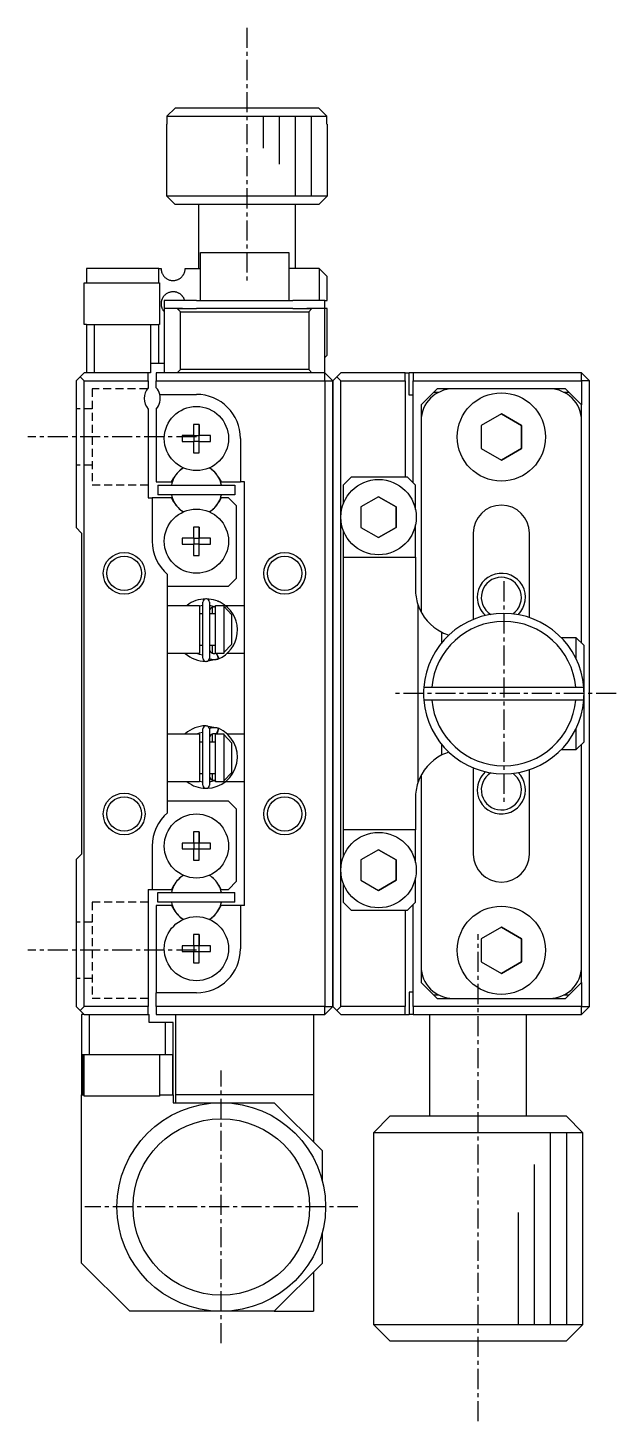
# Model space of a CAD drawing. Extents: x 10 to 335, y 10 to 233.
# Drawn here: x 145 to 181.7, y 101.7 to 188.5 of the extents above; entities that cross this region are included whole.
import ezdxf

# ---------------------------------------------------------------- set-up
doc = ezdxf.new("R2010")
doc.units = 0
doc.linetypes.add('CENTER', pattern=[2, 1.25, -0.25, 0.25, -0.25])
doc.linetypes.add('DASHED', pattern=[0.75, 0.5, -0.25])
doc.layers.get('0').update_dxf_attribs({"linetype": 'CONTINUOUS'})
doc.layers.add('CENTER', color=1, linetype='CENTER')

msp = doc.modelspace()

# ---------------------------------------------------------------- linework, layer by layer
at = {"color": 7, "linetype": 'CONTINUOUS'}
for p, q in [((154.2, 183.5), (153.699, 183)), ((163.165, 183.5), (154.2, 183.5)), ((163.666, 183), (163.165, 183.5)), ((153.699, 182.5), (153.682, 182.5)), ((153.682, 178), (153.682, 182.5)), ((153.699, 183), (163.666, 183)), ((153.699, 183), (153.699, 182.5)), ((163.666, 182.5), (163.666, 183)), ((163.682, 182.5), (163.666, 182.5)), ((163.682, 182.5), (163.682, 178)), ((163.682, 178), (153.682, 178)), ((154.182, 177.5), (153.682, 178)), ((154.182, 177.5), (163.182, 177.5)), ((155.682, 173.5), (155.682, 177.5)), ((161.682, 177.5), (161.682, 173.5)), ((163.682, 178), (163.182, 177.5)), ((155.782, 174.5), (161.282, 174.5)), ((155.782, 171.5), (155.782, 174.5)), ((161.282, 174.5), (161.282, 171.5)), ((153.182, 173.5), (148.682, 173.5)), ((148.682, 173.5), (148.682, 172.6)), ((153.182, 172.6), (153.182, 173.5)), ((153.182, 173.5), (153.332, 173.5)), ((153.332, 173.5), (153.333, 173.488)), ((153.333, 173.488), (153.333, 173.476)), ((153.333, 173.476), (153.333, 173.464)), ((153.333, 173.464), (153.334, 173.452)), ((153.334, 173.452), (153.335, 173.44)), ((153.335, 173.44), (153.336, 173.429)), ((153.336, 173.429), (153.337, 173.417)), ((153.337, 173.417), (153.338, 173.406)), ((153.338, 173.406), (153.341, 173.387)), ((153.341, 173.387), (153.344, 173.368)), ((153.344, 173.368), (153.348, 173.349)), ((153.348, 173.349), (153.352, 173.332)), ((153.352, 173.332), (153.356, 173.314)), ((153.356, 173.314), (153.36, 173.298)), ((153.36, 173.298), (153.367, 173.274)), ((153.367, 173.274), (153.375, 173.251)), ((153.375, 173.251), (153.386, 173.221)), ((153.386, 173.221), (153.398, 173.193)), ((153.398, 173.193), (153.411, 173.166)), ((153.411, 173.166), (153.432, 173.127)), ((153.432, 173.127), (153.456, 173.087)), ((153.456, 173.087), (153.483, 173.049)), ((153.483, 173.049), (153.512, 173.013)), ((153.512, 173.013), (153.543, 172.979)), ((153.543, 172.979), (153.575, 172.948)), ((153.575, 172.948), (153.61, 172.918)), ((153.61, 172.918), (153.647, 172.89)), ((153.647, 172.89), (153.685, 172.864)), ((153.685, 172.864), (153.727, 172.84)), ((153.727, 172.84), (153.77, 172.818)), ((154.397, 172.819), (154.424, 172.832)), ((154.424, 172.832), (154.452, 172.847)), ((154.452, 172.847), (154.479, 172.863)), ((154.479, 172.863), (154.506, 172.881)), ((154.506, 172.881), (154.532, 172.9)), ((154.532, 172.9), (154.559, 172.92)), ((154.559, 172.92), (154.583, 172.942)), ((154.583, 172.942), (154.607, 172.964)), ((154.607, 172.964), (154.631, 172.988)), ((154.631, 172.988), (154.653, 173.014)), ((154.653, 173.014), (154.675, 173.041)), ((154.675, 173.041), (154.696, 173.069)), ((154.696, 173.069), (154.716, 173.099)), ((154.716, 173.099), (154.726, 173.115)), ((154.726, 173.115), (154.735, 173.131)), ((154.735, 173.131), (154.749, 173.157)), ((154.749, 173.157), (154.763, 173.184)), ((154.763, 173.184), (154.775, 173.212)), ((154.775, 173.212), (154.786, 173.241)), ((154.786, 173.241), (154.797, 173.271)), ((154.797, 173.271), (154.806, 173.301)), ((154.806, 173.301), (154.813, 173.332)), ((154.813, 173.332), (154.82, 173.364)), ((154.82, 173.364), (154.825, 173.397)), ((154.825, 173.397), (154.829, 173.431)), ((154.829, 173.431), (154.832, 173.466)), ((154.832, 173.5), (155.782, 173.5)), ((154.832, 173.466), (154.832, 173.5)), ((163.182, 173.5), (161.282, 173.5)), ((163.182, 173.5), (163.682, 173)), ((163.182, 173.5), (163.182, 171.5)), ((163.682, 171.5), (163.682, 173)), ((148.532, 172.6), (153.232, 172.6)), ((148.532, 170), (148.532, 172.6)), ((153.232, 172.6), (153.232, 170)), ((153.733, 171.963), (153.689, 171.938)), ((153.778, 171.986), (153.733, 171.963)), ((153.77, 172.818), (153.816, 172.799)), ((153.816, 172.001), (153.778, 171.986)), ((153.816, 172.799), (153.864, 172.782)), ((153.854, 172.014), (153.816, 172.001)), ((153.894, 172.026), (153.854, 172.014)), ((153.864, 172.782), (153.914, 172.769)), ((153.934, 172.035), (153.894, 172.026)), ((153.914, 172.769), (153.95, 172.762)), ((153.975, 172.042), (153.934, 172.035)), ((153.95, 172.762), (153.986, 172.756)), ((154.017, 172.047), (153.975, 172.042)), ((153.986, 172.756), (154.022, 172.752)), ((154.06, 172.05), (154.017, 172.047)), ((154.022, 172.752), (154.051, 172.751)), ((154.051, 172.751), (154.079, 172.75)), ((154.104, 172.05), (154.06, 172.05)), ((154.079, 172.75), (154.111, 172.751)), ((154.137, 172.048), (154.104, 172.05)), ((154.111, 172.751), (154.142, 172.752)), ((154.171, 172.045), (154.137, 172.048)), ((154.142, 172.752), (154.186, 172.757)), ((154.206, 172.04), (154.171, 172.045)), ((154.186, 172.757), (154.23, 172.765)), ((154.24, 172.033), (154.206, 172.04)), ((154.23, 172.765), (154.274, 172.775)), ((154.274, 172.025), (154.24, 172.033)), ((154.274, 172.775), (154.308, 172.785)), ((154.308, 172.015), (154.274, 172.025)), ((154.308, 172.785), (154.343, 172.797)), ((154.342, 172.004), (154.308, 172.015)), ((154.376, 171.99), (154.342, 172.004)), ((154.343, 172.797), (154.37, 172.807)), ((154.37, 172.807), (154.397, 172.819)), ((154.4, 171.98), (154.376, 171.99)), ((154.424, 171.968), (154.4, 171.98)), ((154.456, 171.951), (154.424, 171.968)), ((153.334, 171.347), (153.333, 171.336)), ((153.333, 171.336), (153.333, 171.324)), ((153.333, 171.324), (153.333, 171.312)), ((153.333, 171.312), (153.333, 171.3)), ((153.333, 171.3), (153.333, 171.288)), ((153.333, 171.288), (153.333, 171.277)), ((153.333, 171.277), (153.333, 171.263)), ((153.333, 171.263), (153.334, 171.25)), ((153.335, 171.359), (153.334, 171.347)), ((153.334, 171.25), (153.335, 171.237)), ((153.336, 171.37), (153.335, 171.359)), ((153.335, 171.237), (153.336, 171.223)), ((153.337, 171.385), (153.336, 171.37)), ((153.336, 171.223), (153.338, 171.211)), ((153.339, 171.399), (153.337, 171.385)), ((153.338, 171.211), (153.339, 171.198)), ((153.341, 171.413), (153.339, 171.399)), ((153.339, 171.198), (153.342, 171.178)), ((153.343, 171.427), (153.341, 171.413)), ((153.342, 171.178), (153.346, 171.159)), ((153.346, 171.441), (153.343, 171.427)), ((153.348, 171.454), (153.346, 171.441)), ((153.346, 171.159), (153.35, 171.14)), ((153.352, 171.469), (153.348, 171.454)), ((153.35, 171.14), (153.354, 171.122)), ((153.355, 171.484), (153.352, 171.469)), ((153.354, 171.122), (153.358, 171.105)), ((153.359, 171.498), (153.355, 171.484)), ((153.358, 171.105), (153.363, 171.088)), ((153.367, 171.525), (153.359, 171.498)), ((153.375, 171.55), (153.367, 171.525)), ((153.385, 171.575), (153.375, 171.55)), ((153.392, 171.592), (153.385, 171.575)), ((153.399, 171.609), (153.392, 171.592)), ((153.415, 171.642), (153.399, 171.609)), ((153.432, 171.673), (153.415, 171.642)), ((153.449, 171.702), (153.432, 171.673)), ((153.468, 171.73), (153.449, 171.702)), ((153.5, 171.772), (153.468, 171.73)), ((153.534, 171.811), (153.5, 171.772)), ((153.532, 171.5), (153.532, 171)), ((155.532, 171.5), (153.532, 171.5)), ((153.57, 171.847), (153.534, 171.811)), ((153.607, 171.88), (153.57, 171.847)), ((153.647, 171.911), (153.607, 171.88)), ((153.689, 171.938), (153.647, 171.911)), ((154.487, 171.932), (154.456, 171.951)), ((154.517, 171.911), (154.487, 171.932)), ((154.539, 171.895), (154.517, 171.911)), ((154.561, 171.877), (154.539, 171.895)), ((154.582, 171.86), (154.561, 171.877)), ((154.602, 171.841), (154.582, 171.86)), ((154.622, 171.821), (154.602, 171.841)), ((154.641, 171.801), (154.622, 171.821)), ((154.659, 171.78), (154.641, 171.801)), ((154.676, 171.758), (154.659, 171.78)), ((154.693, 171.736), (154.676, 171.758)), ((154.709, 171.712), (154.693, 171.736)), ((154.724, 171.688), (154.709, 171.712)), ((154.739, 171.662), (154.724, 171.688)), ((154.753, 171.636), (154.739, 171.662)), ((154.766, 171.61), (154.753, 171.636)), ((154.777, 171.583), (154.766, 171.61)), ((154.788, 171.556), (154.777, 171.583)), ((154.797, 171.528), (154.788, 171.556)), ((154.805, 171.5), (154.797, 171.528)), ((155.532, 171.5), (161.532, 171.5)), ((163.532, 171.5), (161.532, 171.5)), ((163.532, 171), (163.532, 171.5)), ((163.532, 171.5), (163.682, 171.5)), ((153.363, 171.088), (153.369, 171.068)), ((153.369, 171.068), (153.376, 171.048)), ((153.376, 171.048), (153.383, 171.029)), ((153.383, 171.029), (153.399, 170.992)), ((153.399, 170.992), (153.416, 170.957)), ((153.416, 170.957), (153.434, 170.924)), ((153.434, 170.924), (153.448, 170.9)), ((153.448, 170.9), (153.463, 170.877)), ((153.463, 170.877), (153.493, 170.837)), ((153.493, 170.837), (153.525, 170.799)), ((153.525, 170.799), (153.532, 170.79)), ((154.332, 171), (153.532, 171)), ((153.532, 171), (153.532, 167)), ((154.661, 171), (154.332, 171)), ((154.332, 171), (154.532, 170.8)), ((154.332, 171), (154.661, 171)), ((154.532, 170.8), (162.532, 170.8)), ((154.532, 167.2), (154.532, 170.8)), ((154.661, 171), (155.532, 171)), ((161.532, 171), (155.532, 171)), ((161.532, 171), (162.404, 171)), ((162.732, 171), (162.404, 171)), ((162.404, 171), (162.732, 171)), ((162.532, 170.8), (162.732, 171)), ((162.532, 170.8), (162.532, 167.2)), ((163.532, 171), (162.732, 171)), ((163.532, 167), (163.532, 171)), ((163.682, 171), (163.532, 171)), ((163.682, 168.1), (163.682, 171)), ((148.682, 170), (148.532, 170)), ((148.682, 170), (149.182, 170)), ((148.682, 170), (148.682, 167)), ((149.182, 170), (152.682, 170)), ((149.182, 167), (149.182, 170)), ((152.682, 170), (152.682, 167.6)), ((152.682, 170), (153.182, 170)), ((153.232, 170), (153.182, 170)), ((153.182, 167.6), (153.182, 170)), ((163.682, 168.1), (163.532, 167.95)), ((148.532, 167), (148.282, 166.75)), ((152.532, 167), (148.532, 167)), ((152.682, 167), (152.532, 167)), ((152.532, 166.5), (152.532, 167)), ((152.682, 167.6), (152.682, 167)), ((152.682, 167.6), (153.182, 167.6)), ((163.532, 167), (153.032, 167)), ((153.032, 167), (153.032, 166.5)), ((153.182, 167.6), (153.532, 167.6)), ((154.532, 167.2), (154.332, 167)), ((162.532, 167.2), (154.532, 167.2)), ((162.732, 167), (162.532, 167.2)), ((163.532, 166.5), (163.532, 167)), ((163.532, 167), (164.032, 166.5)), ((164.532, 167), (164.282, 166.75)), ((168.532, 167), (164.532, 167)), ((168.532, 166.5), (168.532, 167)), ((168.532, 167), (168.782, 167)), ((168.782, 165.6), (168.782, 167)), ((169.032, 167), (168.782, 167)), ((179.532, 167), (169.032, 167)), ((169.032, 167), (169.032, 166.5)), ((179.532, 166.5), (179.532, 167)), ((180.032, 166.5), (179.532, 167)), ((148.282, 166.75), (148.032, 166.5)), ((148.032, 166.5), (148.032, 157.35)), ((148.282, 166.75), (148.532, 166.5)), ((148.532, 166.5), (152.532, 166.5)), ((148.532, 127.5), (148.532, 166.5)), ((152.532, 166.5), (152.532, 166.061)), ((153.032, 166.5), (163.532, 166.5)), ((153.032, 166.061), (153.032, 166.5)), ((163.532, 166.5), (163.532, 127.5)), ((163.532, 166.5), (164.032, 166.5)), ((164.282, 166.75), (164.032, 166.5)), ((164.032, 127.5), (164.032, 166.5)), ((164.032, 166.5), (164.032, 127.5)), ((164.282, 166.75), (164.532, 166.5)), ((164.532, 166.5), (168.532, 166.5)), ((164.532, 158), (164.532, 166.5)), ((168.532, 166.5), (168.532, 160.5)), ((169.032, 166.5), (179.532, 166.5)), ((169.032, 160.15), (169.032, 166.5)), ((170.532, 166), (170.332, 165.8)), ((171.532, 166), (170.532, 166)), ((177.532, 166), (171.532, 166)), ((178.532, 166), (177.532, 166)), ((178.732, 165.8), (178.532, 166)), ((179.532, 166.5), (179.532, 165)), ((180.032, 166.5), (179.532, 166.5)), ((180.032, 127.5), (180.032, 166.5)), ((153.251, 165.65), (155.532, 165.65)), ((169.032, 165.6), (168.782, 165.6)), ((169.532, 165), (170.332, 165.8)), ((170.332, 165.8), (170.661, 165.8)), ((178.404, 165.8), (178.732, 165.8)), ((178.732, 165.8), (179.532, 165)), ((152.532, 164.739), (152.532, 159.2)), ((153.032, 164.739), (153.032, 160.2)), ((169.532, 165), (169.532, 164)), ((174.532, 164.443), (173.282, 163.722)), ((175.782, 163.722), (174.532, 164.443)), ((174.532, 164.443), (175.782, 163.722)), ((179.532, 164), (179.532, 165)), ((155.352, 163.786), (155.352, 163.08)), ((155.712, 163.786), (155.352, 163.786)), ((155.712, 163.08), (155.712, 163.786)), ((155.712, 163.786), (155.712, 163.08)), ((169.532, 164), (169.532, 152.094)), ((173.282, 163.722), (173.282, 162.278)), ((175.782, 162.278), (175.782, 163.722)), ((175.782, 163.722), (175.782, 162.278)), ((179.532, 150.15), (179.532, 164)), ((154.646, 163.08), (154.646, 162.72)), ((155.352, 163.08), (154.646, 163.08)), ((154.646, 162.72), (155.352, 162.72)), ((155.363, 163.07), (155.352, 163.08)), ((155.363, 162.73), (155.352, 162.72)), ((155.352, 162.72), (155.352, 162.014)), ((155.363, 163.07), (155.363, 162.73)), ((155.702, 163.07), (155.363, 163.07)), ((155.363, 162.73), (155.702, 162.73)), ((155.702, 163.07), (155.712, 163.08)), ((155.702, 162.73), (155.702, 163.07)), ((155.702, 162.73), (155.712, 162.72)), ((156.419, 163.08), (155.712, 163.08)), ((155.712, 162.72), (156.419, 162.72)), ((155.712, 162.014), (155.712, 162.72)), ((155.712, 162.014), (155.712, 162.72)), ((156.419, 162.72), (156.419, 163.08)), ((158.282, 162.9), (158.282, 160.2)), ((155.352, 162.014), (155.712, 162.014)), ((173.282, 162.278), (174.532, 161.557)), ((174.532, 161.557), (175.782, 162.278)), ((175.782, 162.278), (174.532, 161.557)), ((153.032, 160.2), (153.982, 160.2)), ((153.132, 160), (153.132, 159.4)), ((153.132, 160), (157.932, 160)), ((153.982, 160.2), (154.132, 160.46)), ((156.933, 160.46), (157.083, 160.2)), ((157.083, 160.2), (158.282, 160.2)), ((157.932, 160), (157.932, 159.4)), ((158.532, 160.2), (158.282, 160.2)), ((158.532, 133.8), (158.532, 160.2)), ((165.182, 160.5), (164.682, 160)), ((164.682, 160), (164.682, 158.826)), ((168.682, 160.5), (165.182, 160.5)), ((169.182, 160), (168.682, 160.5)), ((169.182, 158.482), (169.182, 160)), ((152.532, 159.2), (152.782, 159.2)), ((152.782, 159.2), (152.782, 156.5)), ((153.982, 159.2), (152.782, 159.2)), ((157.932, 159.4), (153.132, 159.4)), ((154.132, 158.94), (153.982, 159.2)), ((157.083, 159.2), (156.933, 158.94)), ((157.532, 159.2), (157.083, 159.2)), ((157.532, 159.2), (158.032, 158.7)), ((166.882, 159.27), (165.782, 158.635)), ((167.982, 158.635), (166.882, 159.27)), ((166.882, 159.27), (167.982, 158.635)), ((158.032, 154.2), (158.032, 158.7)), ((165.782, 158.635), (165.782, 157.365)), ((167.982, 157.365), (167.982, 158.635)), ((167.982, 158.635), (167.982, 157.365)), ((148.382, 157), (148.032, 157.35)), ((155.352, 157.386), (155.352, 156.68)), ((155.712, 157.386), (155.352, 157.386)), ((155.712, 156.68), (155.712, 157.386)), ((155.712, 157.386), (155.712, 156.68)), ((164.532, 136), (164.532, 158)), ((165.782, 157.365), (166.882, 156.73)), ((166.882, 156.73), (167.982, 157.365)), ((167.982, 157.365), (166.882, 156.73)), ((169.182, 155.5), (169.182, 157.518)), ((148.382, 157), (148.382, 137)), ((154.646, 156.68), (154.646, 156.32)), ((155.352, 156.68), (154.646, 156.68)), ((155.363, 156.67), (155.352, 156.68)), ((155.363, 156.33), (155.352, 156.32)), ((155.363, 156.67), (155.363, 156.33)), ((155.702, 156.67), (155.363, 156.67)), ((155.363, 156.33), (155.702, 156.33)), ((155.702, 156.67), (155.712, 156.68)), ((155.702, 156.33), (155.702, 156.67)), ((155.702, 156.33), (155.712, 156.32)), ((156.419, 156.68), (155.712, 156.68)), ((156.419, 156.32), (156.419, 156.68)), ((164.682, 157.174), (164.682, 155.5)), ((172.782, 157), (172.782, 151.625)), ((176.282, 151.737), (176.282, 157)), ((154.646, 156.32), (155.352, 156.32)), ((155.352, 156.32), (155.352, 155.614)), ((155.352, 155.614), (155.712, 155.614)), ((155.712, 156.32), (156.419, 156.32)), ((155.712, 155.614), (155.712, 156.32)), ((155.712, 155.614), (155.712, 156.32)), ((164.682, 155.5), (169.182, 155.5)), ((164.682, 155.5), (164.682, 138.5)), ((169.182, 155.5), (169.182, 153.5)), ((153.732, 139.579), (153.732, 154.421)), ((158.032, 154.2), (157.532, 153.7)), ((153.732, 153.7), (157.532, 153.7)), ((153.732, 152.5), (155.732, 152.5)), ((155.732, 152.5), (155.732, 149.5)), ((155.939, 152.491), (155.732, 152.45)), ((155.732, 152), (155.939, 152)), ((155.939, 149.203), (155.939, 152.703)), ((156.339, 152.703), (156.339, 149.203)), ((156.733, 152.386), (156.339, 152.491)), ((156.34, 152.122), (156.339, 152.108)), ((156.339, 152.108), (156.339, 152.102)), ((156.339, 152), (156.732, 152)), ((156.341, 152.137), (156.34, 152.122)), ((156.343, 152.152), (156.341, 152.137)), ((156.346, 152.166), (156.343, 152.152)), ((156.349, 152.18), (156.346, 152.166)), ((156.353, 152.195), (156.349, 152.18)), ((156.358, 152.208), (156.353, 152.195)), ((156.364, 152.222), (156.358, 152.208)), ((156.37, 152.236), (156.364, 152.222)), ((156.376, 152.249), (156.37, 152.236)), ((156.384, 152.261), (156.376, 152.249)), ((156.392, 152.274), (156.384, 152.261)), ((156.401, 152.286), (156.392, 152.274)), ((156.41, 152.297), (156.401, 152.286)), ((156.42, 152.308), (156.41, 152.297)), ((156.43, 152.319), (156.42, 152.308)), ((156.441, 152.329), (156.43, 152.319)), ((156.452, 152.339), (156.441, 152.329)), ((156.464, 152.348), (156.452, 152.339)), ((156.476, 152.356), (156.464, 152.348)), ((156.489, 152.364), (156.476, 152.356)), ((156.502, 152.371), (156.489, 152.364)), ((156.515, 152.377), (156.502, 152.371)), ((156.529, 152.383), (156.515, 152.377)), ((156.543, 152.388), (156.529, 152.383)), ((156.532, 152), (156.532, 152.385)), ((156.557, 152.392), (156.543, 152.388)), ((156.571, 152.396), (156.557, 152.392)), ((156.586, 152.398), (156.571, 152.396)), ((156.601, 152.4), (156.586, 152.398)), ((156.615, 152.402), (156.601, 152.4)), ((156.63, 152.402), (156.615, 152.402)), ((156.645, 152.402), (156.63, 152.402)), ((156.66, 152.401), (156.645, 152.402)), ((156.674, 152.399), (156.66, 152.401)), ((156.689, 152.397), (156.674, 152.399)), ((156.703, 152.394), (156.689, 152.397)), ((156.718, 152.39), (156.703, 152.394)), ((156.732, 152.385), (156.718, 152.39)), ((156.732, 149.5), (156.732, 152.5)), ((156.732, 152.5), (157.232, 152.5)), ((156.746, 152.379), (156.732, 152.385)), ((156.847, 152.768), (156.903, 152.747)), ((156.907, 152.743), (156.911, 152.742)), ((157.232, 152.5), (157.232, 152.446)), ((157.232, 152.446), (157.232, 149.554)), ((157.732, 151.917), (157.232, 152.446)), ((157.323, 152.5), (157.323, 152.5)), ((157.323, 152.5), (157.323, 152.5)), ((157.324, 152.5), (158.532, 152.5)), ((169.332, 152.563), (169.332, 141.437)), ((157.732, 150.083), (157.732, 151.917)), ((170.832, 150.19), (170.832, 150.821)), ((178.253, 150.5), (179.182, 150.5)), ((179.182, 150.5), (179.182, 149.179)), ((179.682, 150), (179.182, 150.5)), ((155.732, 149.5), (153.732, 149.5)), ((155.598, 149.5), (155.704, 149.464)), ((155.704, 149.464), (155.939, 149.415)), ((155.939, 150), (155.732, 150)), ((156.732, 150), (156.339, 150)), ((156.339, 149.804), (156.339, 149.79)), ((156.339, 149.79), (156.34, 149.775)), ((156.34, 149.775), (156.342, 149.761)), ((156.342, 149.761), (156.345, 149.746)), ((156.345, 149.746), (156.348, 149.732)), ((156.348, 149.732), (156.351, 149.718)), ((156.351, 149.718), (156.356, 149.704)), ((156.356, 149.704), (156.361, 149.69)), ((156.361, 149.69), (156.367, 149.676)), ((156.367, 149.676), (156.373, 149.663)), ((156.373, 149.663), (156.381, 149.65)), ((156.381, 149.65), (156.388, 149.638)), ((156.388, 149.638), (156.397, 149.626)), ((156.397, 149.626), (156.406, 149.614)), ((156.406, 149.614), (156.415, 149.603)), ((156.415, 149.603), (156.425, 149.592)), ((156.425, 149.592), (156.436, 149.582)), ((156.436, 149.582), (156.447, 149.572)), ((156.447, 149.572), (156.458, 149.563)), ((156.458, 149.563), (156.47, 149.554)), ((156.47, 149.554), (156.483, 149.546)), ((156.483, 149.546), (156.496, 149.539)), ((156.496, 149.539), (156.509, 149.532)), ((156.509, 149.532), (156.522, 149.526)), ((156.522, 149.526), (156.536, 149.521)), ((156.532, 149.522), (156.532, 150)), ((156.536, 149.521), (156.55, 149.516)), ((156.55, 149.516), (156.564, 149.512)), ((156.564, 149.512), (156.579, 149.509)), ((156.579, 149.509), (156.593, 149.507)), ((156.593, 149.507), (156.608, 149.505)), ((156.608, 149.505), (156.623, 149.504)), ((156.623, 149.504), (156.638, 149.504)), ((156.638, 149.504), (156.652, 149.504)), ((156.652, 149.504), (156.667, 149.506)), ((156.667, 149.506), (156.682, 149.508)), ((156.682, 149.508), (156.696, 149.511)), ((156.696, 149.511), (156.711, 149.515)), ((156.711, 149.515), (156.725, 149.519)), ((156.725, 149.519), (156.739, 149.524)), ((157.232, 149.5), (156.732, 149.5)), ((156.739, 149.524), (156.746, 149.527)), ((156.743, 149.524), (156.769, 149.536)), ((156.776, 149.5), (156.781, 149.491)), ((156.781, 149.491), (156.787, 149.482)), ((156.843, 149.398), (156.786, 149.5)), ((156.787, 149.482), (156.794, 149.471)), ((156.794, 149.471), (156.8, 149.46)), ((156.8, 149.46), (156.807, 149.448)), ((156.807, 149.448), (156.814, 149.435)), ((156.814, 149.435), (156.82, 149.421)), ((156.82, 149.421), (156.827, 149.407)), ((156.827, 149.407), (156.834, 149.393)), ((156.834, 149.393), (156.841, 149.378)), ((156.911, 149.164), (156.843, 149.398)), ((157.232, 149.554), (157.732, 150.083)), ((157.232, 149.554), (157.232, 149.5)), ((157.436, 149.5), (157.436, 149.5)), ((158.532, 149.5), (157.437, 149.5)), ((179.682, 147), (179.682, 150)), ((156.85, 149.139), (156.163, 149.005)), ((156.368, 149.157), (156.336, 149.171)), ((156.4, 149.145), (156.368, 149.157)), ((156.433, 149.134), (156.4, 149.145)), ((156.466, 149.125), (156.433, 149.134)), ((156.499, 149.117), (156.466, 149.125)), ((156.533, 149.111), (156.499, 149.117)), ((156.567, 149.107), (156.533, 149.111)), ((156.602, 149.105), (156.567, 149.107)), ((156.636, 149.104), (156.602, 149.105)), ((156.671, 149.105), (156.636, 149.104)), ((156.705, 149.108), (156.671, 149.105)), ((156.739, 149.112), (156.705, 149.108)), ((156.773, 149.118), (156.739, 149.112)), ((156.806, 149.126), (156.773, 149.118)), ((156.84, 149.136), (156.806, 149.126)), ((156.872, 149.147), (156.84, 149.136)), ((156.841, 149.378), (156.848, 149.363)), ((156.848, 149.363), (156.854, 149.347)), ((156.854, 149.347), (156.86, 149.332)), ((156.86, 149.332), (156.866, 149.317)), ((156.866, 149.317), (156.872, 149.302)), ((156.872, 149.302), (156.878, 149.287)), ((156.903, 149.159), (156.872, 149.147)), ((156.878, 149.287), (156.883, 149.273)), ((156.883, 149.273), (156.887, 149.259)), ((156.887, 149.259), (156.892, 149.245)), ((156.892, 149.245), (156.895, 149.233)), ((156.895, 149.233), (156.899, 149.221)), ((156.899, 149.221), (156.901, 149.21)), ((156.901, 149.21), (156.904, 149.2)), ((156.912, 149.164), (156.903, 149.16)), ((156.905, 149.161), (156.903, 149.159)), ((156.903, 149.159), (156.903, 149.159)), ((156.904, 149.2), (156.905, 149.19)), ((156.905, 149.19), (156.906, 149.182)), ((156.906, 149.165), (156.905, 149.161)), ((156.906, 149.182), (156.907, 149.175)), ((156.907, 149.17), (156.906, 149.165)), ((156.907, 149.175), (156.907, 149.17)), ((169.699, 147.4), (170.2, 147.4)), ((170.2, 147.4), (179.165, 147.4)), ((179.165, 147.4), (179.666, 147.4)), ((179.682, 144), (179.682, 147)), ((170.2, 146.6), (169.699, 146.6)), ((179.165, 146.6), (170.2, 146.6)), ((179.666, 146.6), (179.165, 146.6)), ((153.732, 144.5), (155.732, 144.5)), ((155.709, 144.537), (155.598, 144.5)), ((155.939, 144.585), (155.709, 144.537)), ((155.732, 144.5), (155.732, 141.5)), ((155.939, 141.297), (155.939, 144.797)), ((156.164, 144.995), (156.848, 144.862)), ((156.336, 144.829), (156.348, 144.835)), ((156.339, 144.797), (156.339, 141.297)), ((156.34, 144.216), (156.339, 144.201)), ((156.339, 144.201), (156.339, 144.196)), ((156.341, 144.231), (156.34, 144.216)), ((156.343, 144.245), (156.341, 144.231)), ((156.346, 144.26), (156.343, 144.245)), ((156.349, 144.274), (156.346, 144.26)), ((156.348, 144.835), (156.38, 144.848)), ((156.353, 144.288), (156.349, 144.274)), ((156.358, 144.302), (156.353, 144.288)), ((156.364, 144.316), (156.358, 144.302)), ((156.37, 144.329), (156.364, 144.316)), ((156.376, 144.343), (156.37, 144.329)), ((156.384, 144.355), (156.376, 144.343)), ((156.38, 144.848), (156.413, 144.86)), ((156.392, 144.368), (156.384, 144.355)), ((156.401, 144.38), (156.392, 144.368)), ((156.41, 144.391), (156.401, 144.38)), ((156.42, 144.402), (156.41, 144.391)), ((156.413, 144.86), (156.446, 144.87)), ((156.43, 144.413), (156.42, 144.402)), ((156.441, 144.423), (156.43, 144.413)), ((156.452, 144.432), (156.441, 144.423)), ((156.446, 144.87), (156.479, 144.879)), ((156.464, 144.441), (156.452, 144.432)), ((156.476, 144.45), (156.464, 144.441)), ((156.489, 144.457), (156.476, 144.45)), ((156.479, 144.879), (156.513, 144.886)), ((156.502, 144.465), (156.489, 144.457)), ((156.515, 144.471), (156.502, 144.465)), ((156.513, 144.886), (156.547, 144.891)), ((156.529, 144.477), (156.515, 144.471)), ((156.543, 144.482), (156.529, 144.477)), ((156.532, 144), (156.532, 144.478)), ((156.557, 144.486), (156.543, 144.482)), ((156.547, 144.891), (156.581, 144.894)), ((156.571, 144.489), (156.557, 144.486)), ((156.586, 144.492), (156.571, 144.489)), ((156.581, 144.894), (156.615, 144.896)), ((156.601, 144.494), (156.586, 144.492)), ((156.615, 144.496), (156.601, 144.494)), ((156.615, 144.896), (156.65, 144.896)), ((156.63, 144.496), (156.615, 144.496)), ((156.645, 144.496), (156.63, 144.496)), ((156.66, 144.495), (156.645, 144.496)), ((156.65, 144.896), (156.684, 144.894)), ((156.674, 144.493), (156.66, 144.495)), ((156.689, 144.491), (156.674, 144.493)), ((156.684, 144.894), (156.718, 144.891)), ((156.703, 144.487), (156.689, 144.491)), ((156.718, 144.483), (156.703, 144.487)), ((156.718, 144.891), (156.752, 144.886)), ((156.732, 144.479), (156.718, 144.483)), ((156.732, 141.5), (156.732, 144.5)), ((156.732, 144.5), (157.232, 144.5)), ((156.746, 144.473), (156.732, 144.479)), ((156.752, 144.886), (156.786, 144.879)), ((156.776, 144.5), (156.781, 144.509)), ((156.781, 144.509), (156.787, 144.518)), ((156.786, 144.879), (156.82, 144.87)), ((156.843, 144.602), (156.786, 144.5)), ((156.787, 144.518), (156.794, 144.529)), ((156.794, 144.529), (156.8, 144.54)), ((156.8, 144.54), (156.807, 144.552)), ((156.807, 144.552), (156.814, 144.565)), ((156.814, 144.565), (156.82, 144.579)), ((156.82, 144.87), (156.852, 144.86)), ((156.82, 144.579), (156.827, 144.593)), ((156.827, 144.593), (156.834, 144.607)), ((156.834, 144.607), (156.841, 144.622)), ((156.841, 144.622), (156.848, 144.637)), ((156.911, 144.836), (156.843, 144.602)), ((156.848, 144.637), (156.854, 144.653)), ((156.852, 144.86), (156.885, 144.848)), ((156.854, 144.653), (156.86, 144.668)), ((156.86, 144.668), (156.866, 144.683)), ((156.866, 144.683), (156.872, 144.698)), ((156.872, 144.698), (156.878, 144.713)), ((156.878, 144.713), (156.883, 144.727)), ((156.883, 144.727), (156.887, 144.741)), ((156.885, 144.848), (156.903, 144.841)), ((156.887, 144.741), (156.892, 144.755)), ((156.892, 144.755), (156.895, 144.767)), ((156.895, 144.767), (156.899, 144.779)), ((156.899, 144.779), (156.901, 144.79)), ((156.901, 144.79), (156.904, 144.8)), ((156.903, 144.841), (156.903, 144.841)), ((156.905, 144.839), (156.903, 144.841)), ((156.904, 144.8), (156.905, 144.81)), ((156.906, 144.835), (156.905, 144.839)), ((156.905, 144.81), (156.906, 144.818)), ((156.907, 144.83), (156.906, 144.835)), ((156.906, 144.818), (156.907, 144.825)), ((156.907, 144.825), (156.907, 144.83)), ((157.232, 144.5), (157.232, 144.446)), ((157.232, 144.446), (157.232, 141.554)), ((157.732, 143.917), (157.232, 144.446)), ((157.436, 144.5), (157.436, 144.5)), ((157.437, 144.5), (158.532, 144.5)), ((179.182, 144.821), (179.182, 143.5)), ((155.732, 144), (155.939, 144)), ((156.339, 144), (156.732, 144)), ((157.732, 142.083), (157.732, 143.917)), ((170.832, 143.179), (170.832, 143.81)), ((179.182, 143.5), (178.253, 143.5)), ((179.182, 143.5), (179.682, 144)), ((179.532, 130), (179.532, 143.85)), ((155.939, 142), (155.732, 142)), ((156.732, 142), (156.339, 142)), ((156.339, 141.898), (156.339, 141.884)), ((156.339, 141.884), (156.34, 141.869)), ((156.339, 141.509), (156.733, 141.614)), ((156.34, 141.869), (156.342, 141.855)), ((156.342, 141.855), (156.345, 141.84)), ((156.345, 141.84), (156.348, 141.826)), ((156.348, 141.826), (156.351, 141.811)), ((156.351, 141.811), (156.356, 141.797)), ((156.356, 141.797), (156.361, 141.784)), ((156.361, 141.784), (156.367, 141.77)), ((156.367, 141.77), (156.373, 141.757)), ((156.373, 141.757), (156.381, 141.744)), ((156.381, 141.744), (156.388, 141.731)), ((156.388, 141.731), (156.397, 141.719)), ((156.397, 141.719), (156.406, 141.708)), ((156.406, 141.708), (156.415, 141.696)), ((156.415, 141.696), (156.425, 141.686)), ((156.425, 141.686), (156.436, 141.675)), ((156.436, 141.675), (156.447, 141.666)), ((156.447, 141.666), (156.458, 141.656)), ((156.458, 141.656), (156.47, 141.648)), ((156.47, 141.648), (156.483, 141.64)), ((156.483, 141.64), (156.496, 141.633)), ((156.496, 141.633), (156.509, 141.626)), ((156.509, 141.626), (156.522, 141.62)), ((156.522, 141.62), (156.536, 141.615)), ((156.532, 141.615), (156.532, 142)), ((156.536, 141.615), (156.55, 141.61)), ((156.55, 141.61), (156.564, 141.606)), ((156.564, 141.606), (156.579, 141.603)), ((156.579, 141.603), (156.593, 141.6)), ((156.593, 141.6), (156.608, 141.599)), ((156.608, 141.599), (156.623, 141.598)), ((156.623, 141.598), (156.638, 141.598)), ((156.638, 141.598), (156.652, 141.598)), ((156.652, 141.598), (156.667, 141.6)), ((156.667, 141.6), (156.682, 141.602)), ((156.682, 141.602), (156.696, 141.605)), ((156.696, 141.605), (156.711, 141.608)), ((156.711, 141.608), (156.725, 141.613)), ((156.725, 141.613), (156.739, 141.618)), ((156.739, 141.618), (156.746, 141.621)), ((157.232, 141.554), (157.732, 142.083)), ((169.532, 141.906), (169.532, 130)), ((172.782, 142.375), (172.782, 137)), ((176.282, 137), (176.282, 142.263)), ((155.732, 141.5), (153.732, 141.5)), ((155.732, 141.55), (155.939, 141.509)), ((157.232, 141.5), (156.732, 141.5)), ((156.903, 141.253), (156.845, 141.231)), ((156.908, 141.257), (156.911, 141.258)), ((157.232, 141.554), (157.232, 141.5)), ((158.532, 141.5), (157.324, 141.5)), ((157.532, 140.3), (153.732, 140.3)), ((157.532, 140.3), (158.032, 139.8)), ((169.182, 140.5), (169.182, 138.5)), ((158.032, 135.3), (158.032, 139.8)), ((155.352, 138.386), (155.352, 137.68)), ((155.712, 138.386), (155.352, 138.386)), ((155.712, 137.68), (155.712, 138.386)), ((155.712, 138.386), (155.712, 137.68)), ((169.182, 138.5), (164.682, 138.5)), ((164.682, 138.5), (164.682, 136.826)), ((169.182, 136.482), (169.182, 138.5)), ((152.782, 137.5), (152.782, 134.8)), ((154.646, 137.68), (154.646, 137.32)), ((155.352, 137.68), (154.646, 137.68)), ((154.646, 137.32), (155.352, 137.32)), ((155.363, 137.67), (155.352, 137.68)), ((155.363, 137.33), (155.352, 137.32)), ((155.352, 137.32), (155.352, 136.614)), ((155.363, 137.67), (155.363, 137.33)), ((155.702, 137.67), (155.363, 137.67)), ((155.363, 137.33), (155.702, 137.33)), ((155.702, 137.67), (155.712, 137.68)), ((155.702, 137.33), (155.702, 137.67)), ((155.702, 137.33), (155.712, 137.32)), ((156.419, 137.68), (155.712, 137.68)), ((155.712, 137.32), (156.419, 137.32)), ((155.712, 136.614), (155.712, 137.32)), ((155.712, 136.614), (155.712, 137.32)), ((156.419, 137.32), (156.419, 137.68)), ((166.882, 137.27), (165.782, 136.635)), ((167.982, 136.635), (166.882, 137.27)), ((166.882, 137.27), (167.982, 136.635)), ((148.032, 136.65), (148.382, 137)), ((148.032, 136.65), (148.032, 127.5)), ((155.352, 136.614), (155.712, 136.614)), ((165.782, 136.635), (165.782, 135.365)), ((167.982, 135.365), (167.982, 136.635)), ((167.982, 136.635), (167.982, 135.365)), ((164.532, 127.5), (164.532, 136)), ((169.182, 134), (169.182, 135.518)), ((152.532, 134.8), (152.782, 134.8)), ((152.532, 134.8), (152.532, 127.5)), ((152.782, 134.8), (153.982, 134.8)), ((154.132, 135.06), (153.982, 134.8)), ((157.083, 134.8), (156.933, 135.06)), ((157.083, 134.8), (157.532, 134.8)), ((158.032, 135.3), (157.532, 134.8)), ((164.682, 135.174), (164.682, 134)), ((165.782, 135.365), (166.882, 134.73)), ((166.882, 134.73), (167.982, 135.365)), ((167.982, 135.365), (166.882, 134.73)), ((153.982, 133.8), (153.032, 133.8)), ((153.032, 133.8), (153.032, 128.35)), ((153.132, 134), (153.132, 134.6)), ((153.132, 134.6), (157.932, 134.6)), ((157.932, 134), (153.132, 134)), ((153.982, 133.8), (154.132, 133.54)), ((156.933, 133.54), (157.083, 133.8)), ((158.282, 133.8), (157.083, 133.8)), ((157.932, 134), (157.932, 134.6)), ((158.532, 133.8), (158.282, 133.8)), ((158.282, 133.8), (158.282, 131.1)), ((164.682, 134), (165.182, 133.5)), ((168.682, 133.5), (169.182, 134)), ((169.032, 127.5), (169.032, 133.85)), ((165.182, 133.5), (168.682, 133.5)), ((168.532, 133.5), (168.532, 127.5)), ((174.532, 132.443), (173.282, 131.722)), ((175.782, 131.722), (174.532, 132.443)), ((174.532, 132.443), (175.782, 131.722)), ((154.646, 131.28), (154.646, 130.92)), ((155.352, 131.28), (154.646, 131.28)), ((155.352, 131.986), (155.352, 131.28)), ((155.712, 131.986), (155.352, 131.986)), ((155.363, 131.27), (155.352, 131.28)), ((155.363, 131.27), (155.363, 130.93)), ((155.702, 131.27), (155.363, 131.27)), ((155.702, 131.27), (155.712, 131.28)), ((155.702, 130.93), (155.702, 131.27)), ((155.712, 131.28), (155.712, 131.986)), ((155.712, 131.986), (155.712, 131.28)), ((156.419, 131.28), (155.712, 131.28)), ((156.419, 130.92), (156.419, 131.28)), ((173.282, 131.722), (173.282, 130.278)), ((175.782, 130.278), (175.782, 131.722)), ((175.782, 131.722), (175.782, 130.278)), ((154.646, 130.92), (155.352, 130.92)), ((155.363, 130.93), (155.352, 130.92)), ((155.352, 130.92), (155.352, 130.214)), ((155.363, 130.93), (155.702, 130.93)), ((155.702, 130.93), (155.712, 130.92)), ((155.712, 130.92), (156.419, 130.92)), ((155.712, 130.214), (155.712, 130.92)), ((155.712, 130.214), (155.712, 130.92)), ((173.282, 130.278), (174.532, 129.557)), ((174.532, 129.557), (175.782, 130.278)), ((175.782, 130.278), (174.532, 129.557)), ((155.352, 130.214), (155.712, 130.214)), ((169.532, 130), (169.532, 129)), ((179.532, 129), (179.532, 130)), ((170.332, 128.2), (169.532, 129)), ((179.532, 129), (178.732, 128.2)), ((179.532, 129), (179.532, 127.5)), ((155.532, 128.35), (153.032, 128.35)), ((153.032, 127.5), (153.032, 128.35)), ((168.782, 128.4), (168.782, 127)), ((169.032, 128.4), (168.782, 128.4)), ((170.661, 128.2), (170.332, 128.2)), ((170.332, 128.2), (170.532, 128)), ((170.532, 128), (171.532, 128)), ((171.532, 128), (177.532, 128)), ((177.532, 128), (178.532, 128)), ((178.732, 128.2), (178.404, 128.2)), ((178.532, 128), (178.732, 128.2)), ((148.032, 127.5), (148.282, 127.25)), ((148.532, 127.5), (148.282, 127.25)), ((148.282, 127.25), (148.532, 127)), ((148.382, 127), (148.382, 124.5)), ((148.532, 127), (148.382, 127)), ((152.532, 127.5), (148.532, 127.5)), ((148.532, 127), (152.532, 127)), ((148.882, 124.5), (148.882, 127)), ((152.532, 127), (152.532, 127.5)), ((152.532, 127), (152.582, 127)), ((152.582, 126.5), (152.582, 127)), ((163.532, 127.5), (153.032, 127.5)), ((153.032, 127.5), (153.032, 127)), ((153.032, 127), (163.532, 127)), ((154.232, 127), (154.232, 122)), ((162.832, 127), (162.832, 122)), ((163.532, 127.5), (164.032, 127.5)), ((163.532, 127), (164.032, 127.5)), ((163.532, 127), (163.532, 127.5)), ((164.282, 127.25), (164.032, 127.5)), ((164.532, 127.5), (164.282, 127.25)), ((164.282, 127.25), (164.532, 127)), ((168.532, 127.5), (164.532, 127.5)), ((164.532, 127), (168.532, 127)), ((168.532, 127), (168.532, 127.5)), ((168.532, 127), (168.782, 127)), ((169.032, 127), (168.782, 127)), ((179.532, 127.5), (169.032, 127.5)), ((169.032, 127.5), (169.032, 127)), ((169.032, 127), (179.532, 127)), ((170.082, 120.65), (170.082, 127)), ((176.082, 127), (176.082, 120.65)), ((179.532, 127.5), (180.032, 127.5)), ((179.532, 127), (180.032, 127.5)), ((179.532, 127), (179.532, 127.5)), ((153.582, 126.5), (152.582, 126.5)), ((153.582, 126.5), (153.582, 124.5)), ((154.082, 126.5), (153.582, 126.5)), ((154.082, 124.5), (154.082, 126.5)), ((148.382, 124.5), (148.882, 124.5)), ((148.382, 124.5), (148.382, 122)), ((148.452, 122), (148.452, 124.5)), ((148.532, 121.9), (148.532, 124.5)), ((148.882, 124.5), (153.582, 124.5)), ((153.232, 124.5), (153.232, 121.9)), ((153.582, 124.5), (154.082, 124.5)), ((154.042, 124.5), (154.042, 122)), ((154.082, 122), (154.082, 124.5)), ((148.382, 122), (148.452, 122)), ((148.382, 111.5), (148.382, 122)), ((148.452, 122), (148.532, 122)), ((153.232, 121.9), (148.532, 121.9)), ((153.232, 122), (154.042, 122)), ((154.042, 122), (154.082, 122)), ((154.082, 122), (154.082, 121.5)), ((162.832, 122), (154.232, 122)), ((154.232, 122), (154.232, 121.5)), ((162.832, 122), (162.832, 119.05)), ((154.082, 121.5), (157.082, 121.5)), ((157.082, 121.5), (160.382, 121.5)), ((160.382, 121.5), (163.382, 118.5)), ((166.582, 119.65), (167.582, 120.65)), ((178.582, 120.65), (167.582, 120.65)), ((178.582, 120.65), (179.582, 119.65)), ((166.582, 119.65), (179.582, 119.65)), ((166.582, 107.65), (166.582, 119.65)), ((179.582, 119.65), (179.582, 107.65)), ((163.382, 116.6), (163.382, 118.5)), ((163.382, 111.5), (163.382, 113.4)), ((151.382, 108.5), (148.382, 111.5)), ((163.382, 111.5), (160.382, 108.5)), ((162.832, 110.95), (162.832, 108.5)), ((157.082, 108.5), (151.382, 108.5)), ((160.382, 108.5), (157.082, 108.5)), ((160.382, 108.5), (162.832, 108.5)), ((173.141, 107.65), (166.582, 107.65)), ((167.582, 106.65), (166.582, 107.65)), ((179.582, 107.65), (173.141, 107.65)), ((179.582, 107.65), (178.582, 106.65)), ((167.582, 106.65), (173.132, 106.65)), ((173.132, 106.65), (178.582, 106.65))]:
    msp.add_line(p, q, dxfattribs=at)
at = {"color": 3, "linetype": 'CONTINUOUS'}
for p, q in [((159.682, 183), (159.682, 181)), ((160.682, 183), (160.682, 180)), ((161.682, 183), (161.682, 178)), ((162.682, 183), (162.682, 178)), ((177.582, 119.65), (177.582, 107.65)), ((178.582, 119.65), (178.582, 107.65)), ((176.582, 117.65), (176.582, 107.65)), ((175.582, 114.65), (175.582, 107.65))]:
    msp.add_line(p, q, dxfattribs=at)
at = {"color": 3, "linetype": 'DASHED'}
for p, q in [((149.032, 166), (149.032, 160)), ((152.482, 166), (149.032, 166)), ((149.032, 164.75), (148.032, 164.75)), ((149.032, 161.25), (148.032, 161.25)), ((152.532, 160), (149.032, 160)), ((149.032, 134), (149.032, 128)), ((152.532, 134), (149.032, 134)), ((149.032, 132.75), (148.032, 132.75)), ((149.032, 129.25), (148.032, 129.25)), ((152.532, 128), (149.032, 128))]:
    msp.add_line(p, q, dxfattribs=at)
at = {"color": 7, "linetype": 'CONTINUOUS'}
for centre, radius in [((174.532, 163), 2.75), ((155.532, 162.9), 2), ((166.882, 158), 2.35), ((155.532, 156.5), 2), ((151.032, 154.5), 1.075), ((161.032, 154.5), 1.075), ((151.032, 139.5), 1.075), ((161.032, 139.5), 1.075), ((155.532, 137.5), 2), ((166.882, 136), 2.35), ((174.532, 131), 2.75), ((155.532, 131.1), 2), ((157.082, 115), 6.5), ((157.082, 115), 5.5)]:
    msp.add_circle(centre, radius, dxfattribs=at)
at = {"color": 3, "linetype": 'CONTINUOUS'}
for centre in [(151.032, 154.5), (161.032, 154.5), (151.032, 139.5), (161.032, 139.5)]:
    msp.add_circle(centre, 1.3, dxfattribs=at)
at = {"color": 7, "linetype": 'CONTINUOUS'}
for centre, radius, start, end in [((153.282, 165.4), 1, 138.59038, 221.40962), ((152.282, 165.4), 1, 14.47751, 41.40962), ((171.532, 164), 2, 90, 180), ((177.532, 164), 2, 0, 90), ((152.282, 165.4), 1, 318.59038, 14.47751), ((155.532, 162.9), 2.75, 0, 90), ((155.532, 159.7), 1.587, 135.00025, 169.10691), ((155.647, 159.585), 1.75, 121.88153, 150), ((155.532, 159.7), 1.587, 120.43318, 135.00025), ((155.532, 159.7), 1.587, 44.99975, 59.56682), ((155.418, 159.585), 1.75, 30, 58.11847), ((155.532, 159.7), 1.587, 10.89309, 44.99975), ((155.532, 159.7), 1.587, 190.89302, 225.00025), ((155.647, 159.815), 1.75, 210, 238.11847), ((155.418, 159.815), 1.75, 301.88153, 330), ((155.532, 159.7), 1.587, 314.99975, 349.10698), ((155.532, 159.7), 1.587, 225.00025, 239.56674), ((155.532, 159.7), 1.587, 300.43326, 314.99975), ((174.532, 157), 1.75, 0, 180), ((155.532, 156.5), 2.75, 180, 229.11481), ((174.532, 153), 1.5, 313.94452, 180), ((174.532, 153), 1.25, 90, 238.43918), ((174.532, 153), 1.25, 304.42501, 90), ((156.138, 150.956), 1.946, 90.81936, 127.46619), ((156.139, 152.703), 0.2, 0, 180), ((156.137, 150.947), 1.954, 54.53122, 89.19215), ((172.182, 153.5), 3, 180, 198.19487), ((174.532, 153), 1.5, 180, 228.18969), ((156.139, 150.953), 1.949, 293.0583, 54.47261), ((172.182, 153.5), 3, 198.19491, 243.25627), ((174.682, 147), 5, 4.58857, 175.41143), ((174.682, 147), 4.5, 5.09969, 174.90031), ((172.182, 153.5), 3, 243.25632, 252.096), ((156.141, 150.957), 1.953, 228.26809, 269.15688), ((156.139, 149.203), 0.2, 180, 0), ((174.682, 147), 5, 175.41143, 184.58857), ((174.682, 147), 5, 355.41143, 4.58857), ((174.682, 147), 5, 184.58857, 355.41143), ((174.682, 147), 4.5, 185.09969, 354.90031), ((156.141, 143.043), 1.953, 90.84976, 131.72416), ((156.139, 144.797), 0.2, 0, 180), ((156.139, 143.047), 1.949, 270.80286, 66.92941), ((172.182, 140.5), 3, 107.904, 116.74368), ((172.182, 140.5), 3, 116.74378, 161.80503), ((174.532, 141), 1.5, 131.81031, 180), ((174.532, 141), 1.5, 180, 46.05548), ((174.532, 141), 1.25, 121.56082, 55.57499), ((156.138, 143.042), 1.944, 232.51327, 269.29445), ((156.139, 141.297), 0.2, 180, 0), ((172.182, 140.5), 3, 161.80513, 180), ((155.532, 137.5), 2.75, 130.88519, 180), ((174.532, 137), 1.75, 180, 0), ((155.647, 134.185), 1.75, 121.88153, 150), ((155.532, 134.3), 1.587, 120.43326, 134.99975), ((155.532, 134.3), 1.587, 45.00025, 59.56674), ((155.418, 134.185), 1.75, 30, 58.11847), ((155.532, 134.3), 1.587, 134.99975, 169.10698), ((155.532, 134.3), 1.587, 10.89302, 45.00025), ((155.532, 134.3), 1.587, 190.89309, 224.99975), ((155.532, 134.3), 1.587, 315.00025, 349.10691), ((155.647, 134.415), 1.75, 210, 238.11847), ((155.532, 134.3), 1.587, 224.99975, 239.56682), ((155.532, 134.3), 1.587, 300.43318, 315.00025), ((155.418, 134.415), 1.75, 301.88153, 330), ((155.532, 131.1), 2.75, 270, 0), ((171.532, 130), 2, 180, 270), ((177.532, 130), 2, 270, 0)]:
    msp.add_arc(centre, radius, start, end, dxfattribs=at)
at = {"layer": 'CENTER', "color": 1, "linetype": 'CENTER'}
for p, q in [((158.682, 188.5), (158.682, 172.5)), ((155.532, 163), (145.032, 163)), ((174.682, 154), (174.682, 140)), ((181.682, 147), (167.682, 147)), ((173.082, 101.65), (173.082, 132)), ((155.532, 131), (145.032, 131)), ((157.082, 106.5), (157.082, 123.5)), ((165.582, 115), (148.582, 115))]:
    msp.add_line(p, q, dxfattribs=at)

doc.saveas('drawing.dxf')
